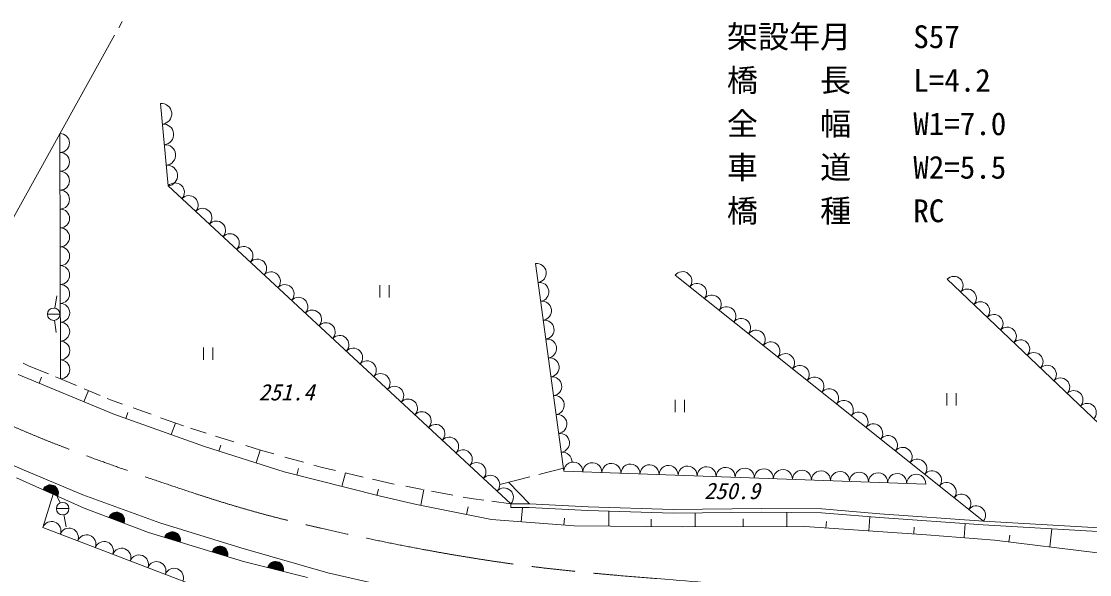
# Model space of a CAD drawing. Units: millimetres, scale not verified. Extents: x 40000 to 680000, y 20000 to 380000.
# Drawn here: x 85924 to 171886, y 268895 to 313387 of the extents above; entities that cross this region are included whole.
import ezdxf
from ezdxf.enums import TextEntityAlignment as Align

# ---------------------------------------------------------------- set-up
doc = ezdxf.new("R2010")
doc.units = ezdxf.units.MM
doc.header["$LTSCALE"] = 1000
doc.linetypes.add('CHAIN', pattern=[18.5, 12, -1.5, 3.5, -1.5])
for name, color, linetype, lineweight in [('M-BGD', 7, 'Continuous', 13), ('M-BMK', 2, 'CHAIN', 13), ('M-BMK-SRVR', 3, 'Continuous', 13), ('M-STR-STR1', 1, 'Continuous', 13)]:
    doc.layers.add(name, color=color, linetype=linetype, lineweight=lineweight)
doc.styles.add('ＭＳ ゴシック', font='')
doc.styles.get('ＭＳ ゴシック').set_extended_font_data('MS Gothic')

msp = doc.modelspace()

# ---------------------------------------------------------------- linework, layer by layer
at = {"layer": 'M-BGD'}
for p, q in [((97115, 306780), (97741, 300157)), ((89032, 304365), (89063, 284642)), ((97741, 300157), (125318, 274598)), ((127295, 293908), (129573, 277212)), ((138529, 292976), (163341, 273196)), ((178654, 275291), (160424, 292652)), ((114779, 291168), (114779, 292168)), ((115529, 292168), (115529, 291168)), ((88606, 290327), (88766, 291317)), ((88027, 289834), (89027, 289834)), ((88596, 289347), (88736, 288357)), ((100571, 286165), (100571, 287165)), ((101321, 287165), (101321, 286165)), ((86070, 285890), (86557, 285662)), ((86557, 285662), (88108, 285030)), ((85672, 284979), (93358, 281805)), ((87553, 284780), (87349, 284286)), ((88671, 284801), (89063, 284642)), ((89063, 284642), (90351, 284104)), ((91329, 283696), (90957, 282796)), ((90984, 283840), (92259, 283307)), ((92840, 283064), (93110, 282952)), ((93110, 282952), (94071, 282607)), ((138526, 281962), (138526, 282962)), ((139276, 282962), (139276, 281962)), ((160405, 282496), (160405, 283496)), ((161155, 283496), (161155, 282496)), ((94930, 282299), (96356, 281788)), ((93358, 281805), (100651, 279207)), ((94493, 281942), (94322, 281461)), ((97117, 281515), (98975, 280848)), ((98322, 281083), (97991, 280155)), ((99523, 280677), (100799, 280276)), ((81205, 279425), (86152, 277285)), ((101542, 280043), (103029, 279576)), ((100651, 279207), (107078, 277161)), ((101970, 279297), (101823, 278834)), ((103980, 279278), (105164, 278907)), ((105152, 278910), (104824, 277879)), ((105164, 278907), (106229, 278605)), ((107117, 278354), (108624, 277926)), ((109451, 277692), (110017, 277532)), ((86152, 277285), (90877, 275324)), ((107078, 277161), (114817, 275194)), ((108221, 277418), (108090, 276904)), ((110017, 277532), (111205, 277258)), ((111997, 277075), (111719, 275981)), ((111990, 277076), (113440, 276742)), ((127570, 276954), (129540, 277453)), ((129573, 277212), (158694, 276177)), ((90991, 274251), (85530, 276682)), ((114170, 276573), (115801, 276197)), ((115801, 276197), (115925, 276174)), ((116867, 275998), (118198, 275750)), ((124415, 276154), (126828, 276766)), ((125113, 276331), (126806, 274599)), ((88480, 275369), (87649, 272685)), ((89036, 274657), (88616, 275567)), ((90877, 275324), (97072, 273051)), ((114662, 275769), (114534, 275266)), ((114817, 275194), (117729, 274538)), ((118309, 275730), (118058, 274472)), ((118917, 275616), (120640, 275295)), ((121488, 275137), (122314, 274983)), ((96168, 272277), (90991, 274251)), ((117729, 274538), (123763, 273331)), ((121871, 274350), (121748, 273734)), ((122314, 274983), (123133, 274878)), ((123779, 274796), (125318, 274598)), ((125318, 274598), (126806, 274599)), ((125318, 274298), (125318, 274598)), ((125318, 274298), (126798, 274299)), ((126242, 274298), (126151, 273142)), ((126798, 274299), (131517, 274050)), ((126806, 274599), (131530, 274350)), ((131530, 274350), (138370, 274130)), ((138370, 274130), (145476, 274218)), ((145476, 274218), (150330, 274174)), ((88750, 274203), (89750, 274203)), ((89336, 273717), (89526, 272737)), ((129617, 273430), (129573, 272872)), ((131517, 274050), (138367, 273829)), ((133200, 273996), (133189, 272781)), ((138367, 273829), (145476, 273918)), ((140138, 273851), (140141, 272730)), ((143996, 273392), (143998, 272741)), ((145476, 273918), (150316, 273874)), ((147517, 273899), (147521, 272750)), ((150316, 273874), (154985, 273477)), ((150330, 274174), (155008, 273776)), ((154194, 273545), (154118, 272409)), ((154985, 273477), (163322, 272897)), ((155008, 273776), (163341, 273196)), ((87649, 272685), (107372, 265158)), ((97072, 273051), (103579, 271046)), ((123763, 273331), (130400, 272806)), ((130400, 272806), (139162, 272728)), ((136595, 273353), (136590, 272751)), ((139162, 272728), (148973, 272754)), ((148973, 272754), (158758, 272098)), ((150706, 273161), (150671, 272640)), ((157761, 272701), (157726, 272167)), ((161867, 272998), (161780, 271867)), ((163322, 272897), (173000, 272335)), ((163341, 273196), (173103, 272629)), ((168850, 272576), (168671, 271130)), ((103805, 269948), (96168, 272277)), ((158758, 272098), (164241, 271678)), ((164241, 271678), (172505, 270655)), ((165452, 272075), (165386, 271537)), ((103579, 271046), (110577, 269040)), ((108955, 268652), (103805, 269948)), ((110577, 269040), (117039, 267569))]:
    msp.add_line(p, q, dxfattribs=at)
for centre in [(88527, 289834), (89250, 274203)]:
    msp.add_circle(centre, 500, dxfattribs=at)
for centre, radius, start, end in [((97193, 305952), 832, 275.40379, 95.40379), ((89033, 303607), 759, 270.09082, 90.09082), ((97350, 304296), 832, 275.40379, 95.40379), ((97506, 302640), 832, 275.40379, 95.40379), ((89035, 302090), 759, 270.09082, 90.09082), ((97663, 300985), 832, 275.40379, 95.40379), ((89038, 300572), 759, 270.09082, 90.09082), ((98293, 299646), 752, 317.17528, 137.17528), ((89040, 299055), 759, 270.09082, 90.09082), ((99396, 298623), 752, 317.17528, 137.17528), ((89042, 297538), 759, 270.09082, 90.09082), ((100499, 297601), 752, 317.17528, 137.17528), ((89045, 296021), 759, 270.09082, 90.09082), ((101602, 296579), 752, 317.17528, 137.17528), ((102705, 295556), 752, 317.17528, 137.17528), ((89047, 294504), 759, 270.09082, 90.09082), ((103808, 294534), 752, 317.17528, 137.17528), ((104911, 293512), 752, 317.17528, 137.17528), ((89050, 292986), 759, 270.09082, 90.09082), ((106014, 292489), 752, 317.17528, 137.17528), ((127398, 293149), 766, 277.76913, 97.76913), ((139120, 292506), 756, 321.43783, 141.43783), ((127605, 291632), 766, 277.76913, 97.76913), ((140301, 291564), 756, 321.43783, 141.43783), ((160961, 292141), 740, 316.39772, 136.39772), ((89052, 291469), 759, 270.09082, 90.09082), ((107117, 291467), 752, 317.17528, 137.17528), ((162033, 291120), 740, 316.39772, 136.39772), ((89054, 289952), 759, 270.09082, 90.09082), ((108220, 290445), 752, 317.17528, 137.17528), ((127812, 290114), 766, 277.76913, 97.76913), ((141483, 290622), 756, 321.43783, 141.43783), ((163105, 290099), 740, 316.39772, 136.39772), ((109323, 289422), 752, 317.17528, 137.17528), ((142664, 289680), 756, 321.43783, 141.43783), ((164178, 289077), 740, 316.39772, 136.39772), ((89057, 288435), 759, 270.09082, 90.09082), ((110426, 288400), 752, 317.17528, 137.17528), ((128020, 288596), 766, 277.76913, 97.76913), ((143846, 288738), 756, 321.43783, 141.43783), ((111529, 287378), 752, 317.17528, 137.17528), ((145027, 287796), 756, 321.43783, 141.43783), ((165250, 288056), 740, 316.39772, 136.39772), ((89059, 286918), 759, 270.09082, 90.09082), ((128227, 287078), 766, 277.76913, 97.76913), ((146209, 286854), 756, 321.43783, 141.43783), ((166322, 287035), 740, 316.39772, 136.39772), ((112632, 286355), 752, 317.17528, 137.17528), ((128434, 285560), 766, 277.76913, 97.76913), ((147390, 285912), 756, 321.43783, 141.43783), ((167394, 286014), 740, 316.39772, 136.39772), ((89062, 285400), 759, 270.09082, 90.09082), ((113736, 285333), 752, 317.17528, 137.17528), ((148572, 284970), 756, 321.43783, 141.43783), ((168467, 284992), 740, 316.39772, 136.39772), ((114839, 284311), 752, 317.17528, 137.17528), ((128641, 284042), 766, 277.76913, 97.76913), ((149753, 284028), 756, 321.43783, 141.43783), ((169539, 283971), 740, 316.39772, 136.39772), ((115942, 283288), 752, 317.17528, 137.17528), ((150935, 283086), 756, 321.43783, 141.43783), ((170611, 282950), 740, 316.39772, 136.39772), ((117045, 282266), 752, 317.17528, 137.17528), ((128848, 282524), 766, 277.76913, 97.76913), ((152117, 282145), 756, 321.43783, 141.43783), ((118148, 281244), 752, 317.17528, 137.17528), ((153298, 281203), 756, 321.43783, 141.43783), ((171684, 281929), 740, 316.39772, 136.39772), ((129055, 281007), 766, 277.76913, 97.76913), ((119251, 280221), 752, 317.17528, 137.17528), ((129262, 279489), 766, 277.76913, 97.76913), ((154480, 280261), 756, 321.43783, 141.43783), ((120354, 279199), 752, 317.17528, 137.17528), ((155661, 279319), 756, 321.43783, 141.43783), ((121457, 278177), 752, 317.17528, 137.17528), ((129469, 277971), 766, 358.01937, 97.76913), ((156843, 278377), 756, 321.43783, 141.43783), ((122560, 277154), 752, 317.17528, 137.17528), ((130339, 277185), 767, 357.96367, 177.96367), ((131872, 277130), 767, 357.96367, 177.96367), ((133405, 277076), 767, 357.96367, 177.96367), ((134937, 277021), 767, 357.96367, 177.96367), ((136470, 276967), 767, 357.96367, 177.96367), ((138003, 276912), 767, 357.96367, 177.96367), ((158024, 277435), 756, 321.43783, 141.43783), ((123663, 276132), 752, 317.17528, 137.17528), ((139535, 276858), 767, 357.96367, 177.96367), ((141068, 276803), 767, 357.96367, 177.96367), ((142601, 276749), 767, 357.96367, 177.96367), ((144133, 276694), 767, 357.96367, 177.96367), ((145666, 276640), 767, 357.96367, 177.96367), ((147199, 276585), 767, 357.96367, 177.96367), ((148732, 276531), 767, 357.96367, 177.96367), ((150264, 276476), 767, 357.96367, 177.96367), ((151797, 276422), 767, 357.96367, 177.96367), ((153330, 276367), 767, 357.96367, 177.96367), ((154862, 276313), 767, 357.96367, 177.96367), ((156395, 276258), 767, 357.96367, 177.96367), ((157928, 276204), 767, 357.96367, 177.96367), ((159206, 276493), 756, 321.43783, 141.43783), ((88260, 275467), 650, 336.00508, 156.00508), ((88260, 275467), 600, 336.00508, 156.00508), ((88260, 275467), 550, 336.00508, 156.00508), ((88260, 275467), 500, 336.00508, 156.00508), ((160387, 275551), 756, 321.43783, 141.43783), ((88260, 275467), 450, 336.00508, 156.00508), ((88260, 275467), 400, 336.00508, 156.00508), ((88260, 275467), 350, 336.00508, 156.00508), ((88260, 275467), 300, 336.00508, 156.00508), ((88260, 275467), 250, 336.00508, 156.00508), ((88260, 275467), 200, 336.00508, 156.00508), ((88260, 275467), 150, 336.00508, 156.00508), ((88260, 275467), 100, 336.00508, 156.00508), ((88260, 275467), 50, 336.00508, 156.00508), ((124766, 275110), 752, 317.17528, 137.17528), ((161569, 274609), 756, 321.43783, 141.43783), ((162750, 273667), 756, 321.43783, 141.43783), ((93579, 273264), 650, 339.13065, 159.13065), ((93579, 273264), 600, 339.13065, 159.13065), ((93579, 273264), 550, 339.13065, 159.13065), ((93579, 273264), 500, 339.13065, 159.13065), ((93579, 273264), 450, 339.13065, 159.13065), ((93579, 273264), 400, 339.13065, 159.13065), ((93579, 273264), 350, 339.13065, 159.13065), ((93579, 273264), 300, 339.13065, 159.13065), ((93579, 273264), 250, 339.13065, 159.13065), ((93579, 273264), 200, 339.13065, 159.13065), ((93579, 273264), 150, 339.13065, 159.13065), ((93579, 273264), 100, 339.13065, 159.13065), ((88353, 272416), 754, 339.11092, 159.11092), ((89762, 271878), 754, 339.11092, 159.11092), ((93579, 273264), 50, 339.13065, 159.13065), ((91171, 271341), 754, 339.11092, 159.11092), ((98077, 271695), 650, 343.03385, 163.03385), ((98077, 271695), 600, 343.03385, 163.03385), ((98077, 271695), 550, 343.03385, 163.03385), ((98077, 271695), 500, 343.03385, 163.03385), ((98077, 271695), 450, 343.03385, 163.03385), ((98077, 271695), 400, 343.03385, 163.03385), ((98077, 271695), 350, 343.03385, 163.03385), ((98077, 271695), 300, 343.03385, 163.03385), ((98077, 271695), 250, 343.03385, 163.03385), ((98077, 271695), 200, 343.03385, 163.03385), ((98077, 271695), 150, 343.03385, 163.03385), ((98077, 271695), 100, 343.03385, 163.03385), ((98077, 271695), 50, 343.03385, 163.03385), ((92579, 270803), 754, 339.11092, 159.11092), ((93988, 270265), 754, 339.11092, 159.11092), ((101895, 270530), 650, 343.03385, 163.03385), ((101895, 270530), 600, 343.03385, 163.03385), ((101895, 270530), 550, 343.03385, 163.03385), ((101895, 270530), 500, 343.03385, 163.03385), ((101895, 270530), 450, 343.03385, 163.03385), ((101895, 270530), 400, 343.03385, 163.03385), ((101895, 270530), 350, 343.03385, 163.03385), ((101895, 270530), 300, 343.03385, 163.03385), ((101895, 270530), 250, 343.03385, 163.03385), ((95397, 269728), 754, 339.11092, 159.11092), ((96806, 269190), 754, 339.11092, 159.11092), ((101895, 270530), 200, 343.03385, 163.03385), ((101895, 270530), 150, 343.03385, 163.03385), ((101895, 270530), 100, 343.03385, 163.03385), ((101895, 270530), 50, 343.03385, 163.03385), ((106380, 269300), 650, 345.88425, 165.88425), ((98215, 268652), 754, 339.11092, 159.11092), ((106380, 269300), 600, 345.88425, 165.88425), ((106380, 269300), 550, 345.88425, 165.88425), ((106380, 269300), 500, 345.88425, 165.88425), ((106380, 269300), 450, 345.88425, 165.88425), ((106380, 269300), 400, 345.88425, 165.88425), ((106380, 269300), 350, 345.88425, 165.88425), ((106380, 269300), 300, 345.88425, 165.88425), ((106380, 269300), 250, 345.88425, 165.88425), ((106380, 269300), 200, 345.88425, 165.88425), ((106380, 269300), 150, 345.88425, 165.88425), ((106380, 269300), 100, 345.88425, 165.88425), ((106380, 269300), 50, 345.88425, 165.88425)]:
    msp.add_arc(centre, radius, start, end, dxfattribs=at)
at = {"layer": 'M-BMK'}
msp.add_open_spline([(78831, 283900), (80457, 283077), (82084, 282254), (83738, 281491), (86000, 280449), (88314, 279518), (90647, 278643), (92865, 277812), (95101, 277032), (97345, 276270), (99720, 275464), (102103, 274679), (104517, 274002), (106955, 273319), (109425, 272747), (111901, 272209), (114354, 271676), (116813, 271176), (119284, 270733), (122066, 270233), (124863, 269805), (127669, 269467), (131228, 269038), (134802, 268755), (138375, 268465), (143668, 268035), (148959, 267591), (154249, 267146)], degree=3, knots=[0, 0, 0, 0, 1, 1, 1, 2, 2, 2, 3, 3, 3, 4, 4, 4, 5, 5, 5, 6, 6, 6, 7, 7, 7, 8, 8, 8, 9, 9, 9, 9], dxfattribs=at)
at = {"layer": 'M-BMK-SRVR'}
for p, q in [((94044, 313387), (93755, 312866)), ((93425, 312274), (78388, 285208))]:
    msp.add_line(p, q, dxfattribs=at)

# ---------------------------------------------------------------- texts
at = {"layer": 'M-BGD', "style": 'ＭＳ ゴシック', "oblique": 15}
for s, p in [('251.4', (105013, 282508)), ('250.9', (140858, 274568))]:
    msp.add_text(s, height=1320, dxfattribs=at).set_placement(p, align=Align.BOTTOM_LEFT)
at = {"layer": 'M-STR-STR1', "style": 'ＭＳ ゴシック'}
for s, p in [('架設年月', (142696, 310687)), ('S57', (157696, 310687)), ('橋  \u3000長', (142696, 307187)), ('L=4.2', (157696, 307187)), ('全\u3000\u3000幅', (142696, 303687)), ('W1=7.0', (157696, 303687)), ('車\u3000\u3000道', (142696, 300187)), ('W2=5.5', (157696, 300187)), ('橋\u3000\u3000種', (142696, 296687)), ('RC', (157696, 296687))]:
    msp.add_text(s, height=1833, dxfattribs=at).set_placement(p, align=Align.BOTTOM_LEFT)

doc.saveas('drawing.dxf')
